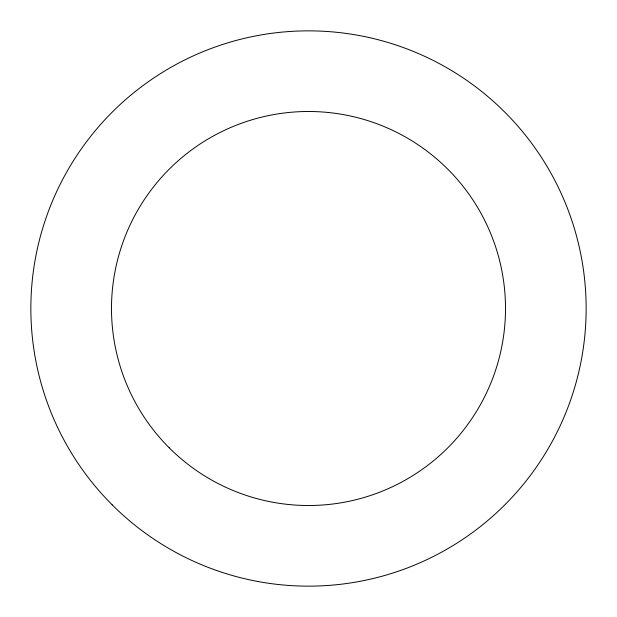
<?xml version="1.0" encoding="UTF-8"?>
<svg xmlns="http://www.w3.org/2000/svg" width="617" height="617" viewBox="0 0 617 617"><rect width="100%" height="100%" fill="white"/><g stroke="black" fill="none" stroke-linecap="round" stroke-linejoin="round"><path stroke-width="0.93" d="M112.171 504.829A277.65 277.65 0 0 0 576.687 380.357A277.65 277.65 0 0 0 236.643 40.313A277.65 277.65 0 0 0 112.171 504.829M169.197 447.803A197 197 0 0 0 498.791 359.487A197 197 0 0 0 257.513 118.209A197 197 0 0 0 169.197 447.803"/></g></svg>
